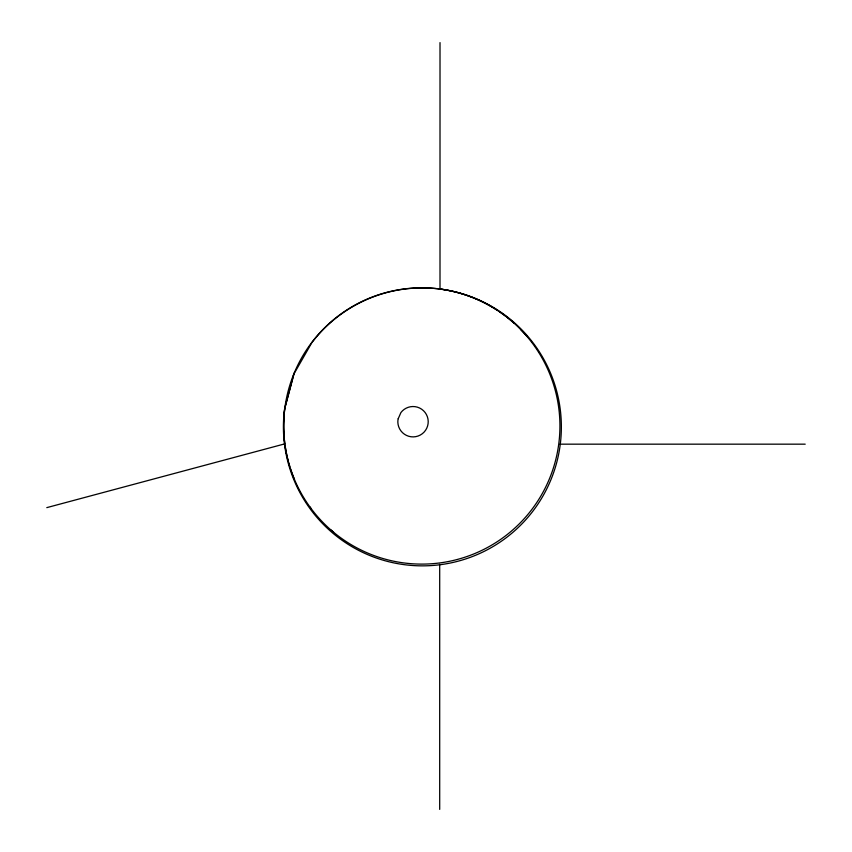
<?xml version="1.0" encoding="UTF-8"?>
<svg xmlns="http://www.w3.org/2000/svg" width="852" height="852" viewBox="0 0 852 852"><rect width="100%" height="100%" fill="white"/><g stroke="black" fill="none" stroke-linecap="round" stroke-linejoin="round"><path stroke-width="1.28" d="M294.249 372.963L284.877 407.98A138.12 138.12 0 0 0 403.731 562.916A138.12 138.12 0 0 0 558.731 444.126A138.12 138.12 0 0 0 440.005 289.062L440.015 42.6M46.796 507.632L284.834 443.849A138.141 138.141 0 0 1 497.664 310.511M560.094 444.169L805.204 444.169M439.696 564.29L439.696 809.4M333.59 532.276A138.141 138.141 0 0 1 330.651 529.763M311.353 508.932A138.141 138.141 0 0 1 309.83 506.865M294.132 478.696A138.141 138.141 0 0 1 290.564 469.047M289.776 466.577A138.141 138.141 0 0 1 288.679 462.838M288.019 460.325A138.141 138.141 0 0 1 285.196 446.384M499.804 311.949A138.141 138.141 0 0 1 506.045 316.475M507.057 317.263A138.141 138.141 0 0 1 513.969 323.057M520.529 329.33A138.141 138.141 0 0 1 526.664 336.018M293.802 374.177L284.536 409.258A138.972 138.972 0 0 0 452.976 562.448A138.972 138.972 0 0 0 539.316 351.78A138.972 138.972 0 0 0 311.821 342.696L293.802 374.177M398.235 418.673L397.959 419.727A15.198 15.198 0 0 0 411.037 436.767A15.198 15.198 0 0 0 428.087 423.7A15.198 15.198 0 0 0 415.02 406.649A15.283 15.283 0 0 0 400.919 412.549L398.235 418.673"/></g></svg>
